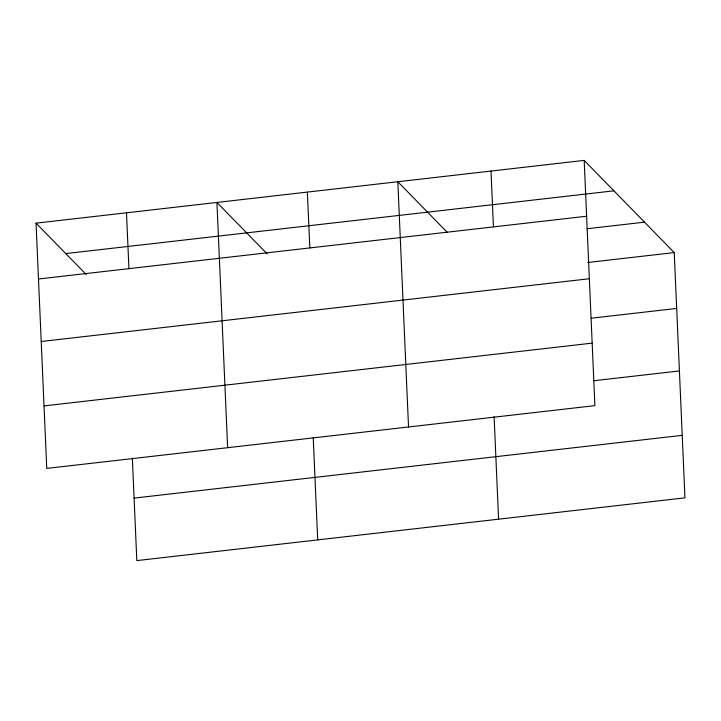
<?xml version="1.0" encoding="UTF-8"?>
<svg xmlns="http://www.w3.org/2000/svg" width="721" height="721" viewBox="0 0 721 721"><rect width="100%" height="100%" fill="white"/><g stroke="black" fill="none" stroke-linecap="round" stroke-linejoin="round"><path stroke-width="1.08" d="M584.181 160.395L594.888 405.635L46.757 468.407L36.05 223.159L584.181 160.395L674.243 252.593L684.95 497.841L136.819 560.605L132.349 458.132M65.773 253.585L613.904 190.822M38.492 279L586.624 216.228M586.84 228.773L644.52 222.167M587.714 262.498L674.243 252.593M41.214 341.502L589.345 278.739M591.265 318.213L676.677 308.435M44.026 405.905L592.157 343.133M593.996 380.715L679.407 370.936M134.088 498.103L682.219 435.34M447.164 232.252L397.821 181.737L408.528 426.976M267.067 253.774L216.931 202.448L227.638 447.696M36.05 223.159L86.187 274.485M491.001 171.066L493.434 226.899M494.11 416.702L498.59 519.183M307.371 192.092L309.814 247.934M313.229 437.422L317.7 539.894M126.49 212.803L128.933 268.645"/></g></svg>
